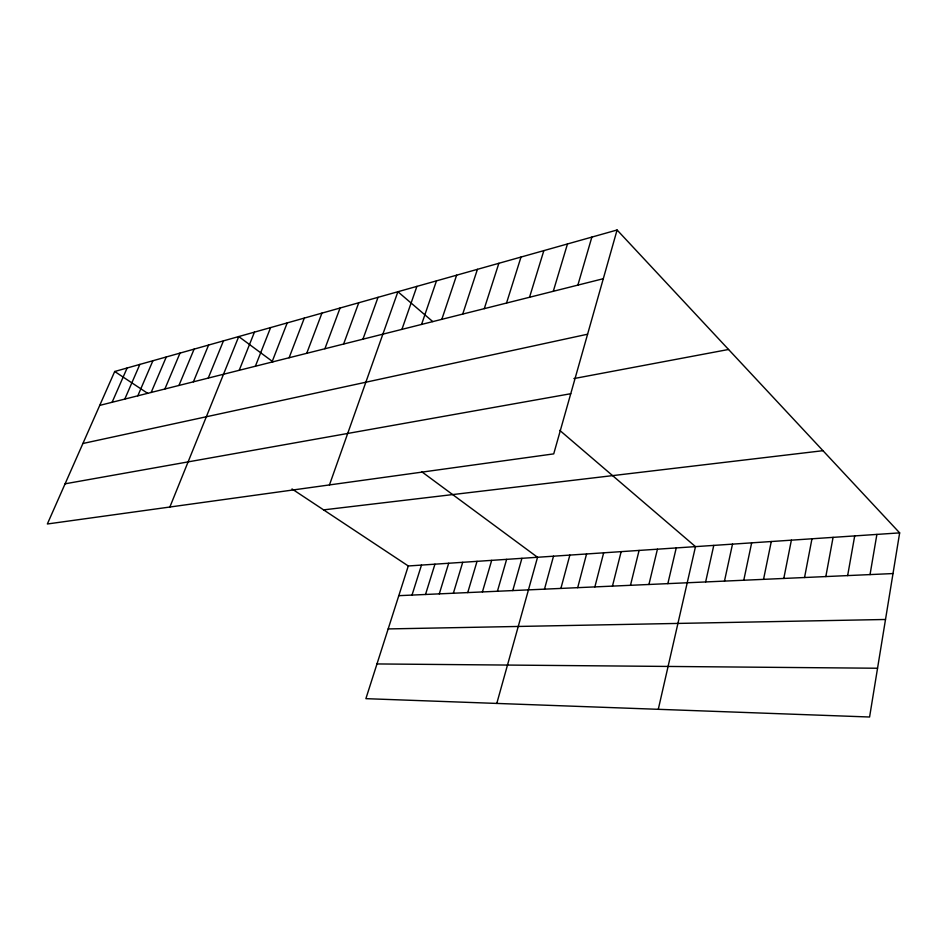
<?xml version="1.0" encoding="UTF-8"?>
<svg xmlns="http://www.w3.org/2000/svg" width="947" height="947" viewBox="0 0 947 947"><rect width="100%" height="100%" fill="white"/><g stroke="black" fill="none" stroke-linecap="round" stroke-linejoin="round"><path stroke-width="1.42" d="M899.65 532.877L869.583 717.009L365.885 698.661L408.287 565.975L899.65 532.877L617.089 229.991L114.705 371.496L47.35 523.987L553.723 453.873L617.089 229.991M870.033 574.592L876.886 534.416M847.648 575.598L854.703 535.907M825.831 576.569L833.076 537.363M804.548 577.516L811.97 538.784M783.796 578.451L791.372 540.169M763.542 579.351L771.284 541.53M743.774 580.239L751.658 542.844M724.479 581.103L732.505 544.134M705.633 581.943L713.778 545.401M658.283 709.315L695.489 546.632L559.748 430.352M667.848 583.636L676.229 547.934M648.932 584.488L657.431 549.189M630.477 585.305L639.083 550.432M612.46 586.11L621.161 551.639M594.87 586.903L603.665 552.811M577.694 587.673L586.56 553.971M560.896 588.418L569.857 555.096M544.489 589.152L553.51 556.197M496.784 703.432L537.541 557.274L421.9 471.855M512.765 590.573L521.915 558.328M497.424 591.259L506.633 559.357M577.871 285.118L591.863 237.105M482.414 591.934L491.682 560.364M467.735 592.585L477.039 561.346M553.285 291.297L567.466 243.971M453.364 593.236L462.716 562.317M529.527 297.275L543.85 250.624M439.29 593.864L448.689 563.252M425.511 594.479L434.945 564.187M412.016 595.083L421.486 565.087M506.527 303.064L521.004 257.063M484.272 308.663L498.868 263.29M462.716 314.084L477.43 269.327M441.823 319.328L456.632 275.186M421.569 324.43L436.472 280.868M401.93 329.367L416.905 286.385M329.461 484.923L397.906 291.735L432.791 321.613M362.938 339.18L378.031 297.334M343.619 344.033L358.759 302.756M324.892 348.745L340.068 308.024M306.733 353.314L321.933 313.137M289.107 357.753L304.318 318.085M271.99 362.05L287.213 322.903M255.37 366.24L270.605 327.591M239.212 370.301L254.447 332.137M169.868 507.024L238.739 336.564L272.937 361.825M208.245 378.09L223.456 340.861M193.389 381.83L208.589 345.051M178.936 385.465L194.111 349.135M164.873 389.004L180.013 353.101M151.165 392.449L166.281 356.972M137.812 395.81L152.893 360.748M124.803 399.078L139.848 364.417M112.113 402.274L127.123 368.004M99.743 405.387L603.298 278.714M82.91 443.492L587.59 334.208M573.906 378.575L728.551 349.479M65.094 483.81L570.745 393.715M323.602 509.877L822.979 450.689M398.805 595.675L893.009 573.562M388.175 628.926L885.504 619.48M376.977 663.942L877.538 668.239M114.705 371.496L147.673 393.325M292.007 488.948L408.287 565.975"/></g></svg>
